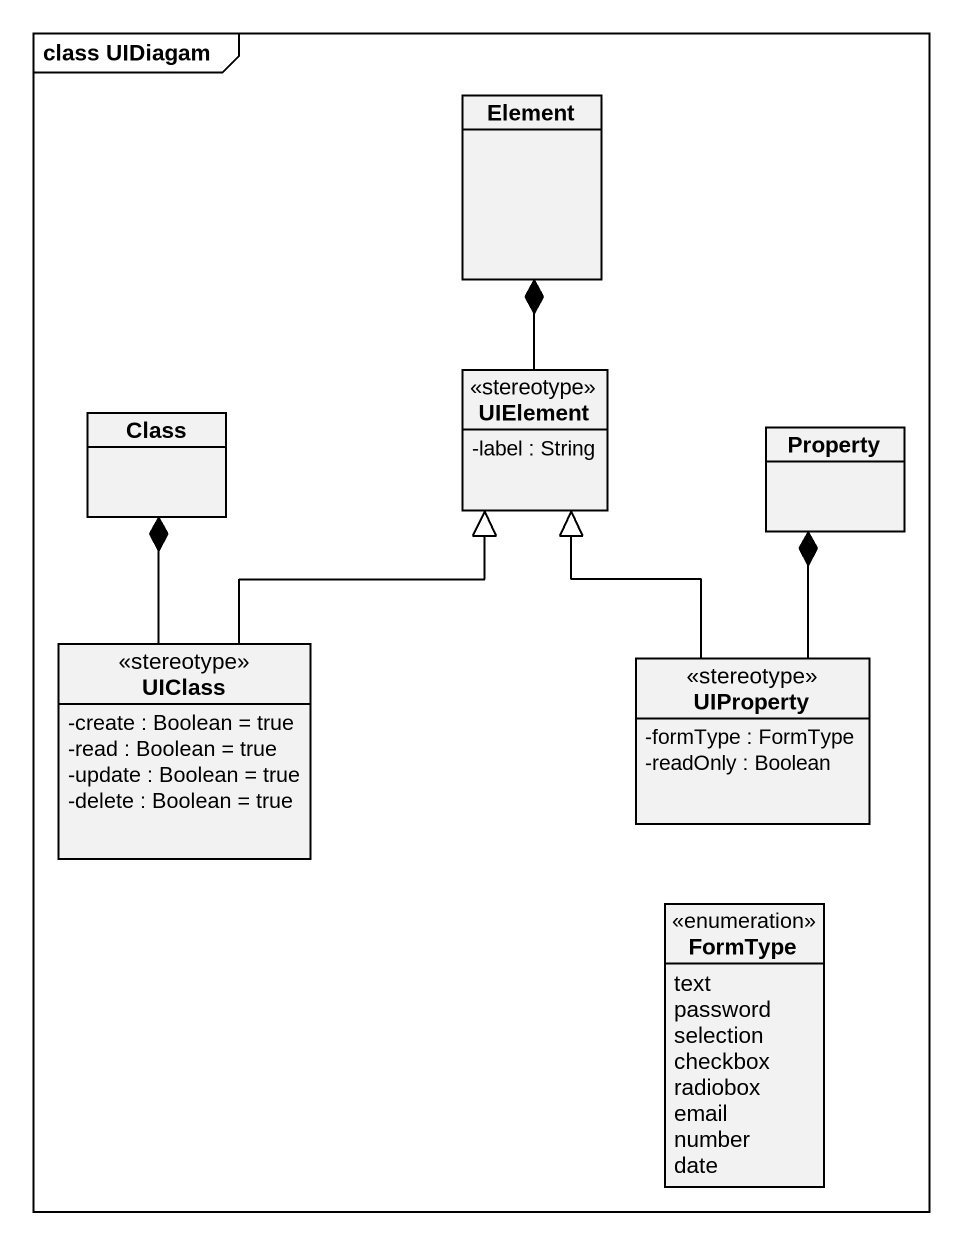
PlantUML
@startuml
mainframe class UIDiagam
hide circle
hide empty members
skinparam classAttributeIconSize 0
class Element
class "Class" as Class_
class UIElement <<stereotype>> {
  -label : String
}
class Property
class UIClass <<stereotype>> {
  -create : Boolean = true
  -read : Boolean = true
  -update : Boolean = true
  -delete : Boolean = true
}
class UIProperty <<stereotype>> {
  -formType : FormType
  -readOnly : Boolean
}
enum FormType {
  text
  password
  selection
  checkbox
  radiobox
  email
  number
  date
}
UIElement -up-* Element
UIClass -up-* Class_
UIClass -up-|> UIElement
UIProperty -up-|> UIElement
UIProperty -up-* Property
@enduml
